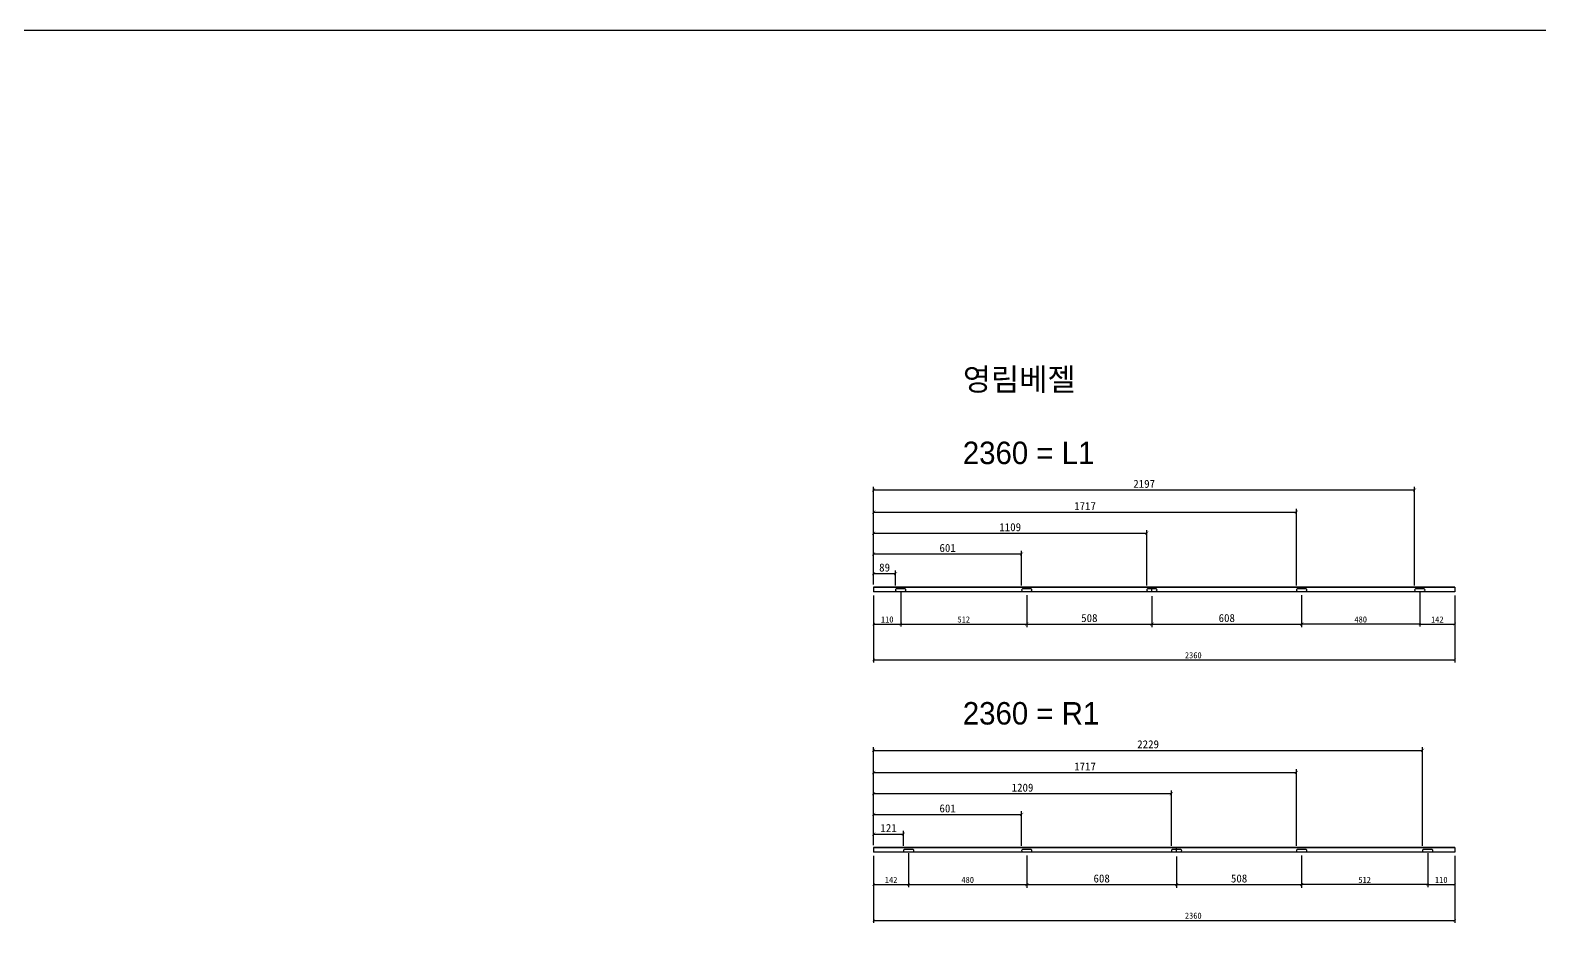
# Model space of a CAD drawing. Header units: millimetres. Extents: x -44117 to 256353, y -2095463 to 65325.
# Drawn here: x 124384 to 130515, y -1105199 to -1101572 of the extents above; entities that cross this region are included whole.
import ezdxf

# ---------------------------------------------------------------- set-up
doc = ezdxf.new("R2010")
doc.units = ezdxf.units.MM
doc.header["$LTSCALE"] = 10
doc.dimstyles.new('ISO-25', dxfattribs={"dimtxt": 2.5, "dimasz": 2.5, "dimexe": 1, "dimexo": 1, "dimtad": 1, "dimtxsty": 'Standard', "dimblk": 'ARCHTICK', "dimcen": 2.5, "dimadec": 0, "dimazin": 0, "dimtfac": 1, "dimtmove": 0, "dimatfit": 3, "dimfxl": 0, "dimarcsym": 0})

# ---------------------------------------------------------------- blocks, each defined once
blk = doc.blocks.new('_ArchTick')
at = {"color": 0, "linetype": 'ByBlock', "const_width": 0.15}
blk.add_lwpolyline([(-0.5, -0.5), (0.5, 0.5)], dxfattribs=at)
blk = doc.blocks.new('*D7708')
at = {"color": 0, "lineweight": -2}
for p, q in [((127809.6, -1103868.5), (127809.6, -1104140.6)), ((130169.6, -1103868.5), (130169.6, -1104140.6)), ((127809.6, -1104130.6), (130169.6, -1104130.6))]:
    blk.add_line(p, q, dxfattribs=at)
at = {"layer": 'Defpoints', "color": 0}
for p in [(127809.6, -1103853.5), (130169.6, -1103853.5), (130169.6, -1104130.6)]:
    blk.add_point(p, dxfattribs=at)
at = {"color": 0, "lineweight": -2, "xscale": 10, "yscale": 10, "zscale": 10, "rotation": 180}
blk.add_blockref('_ArchTick', (127809.6, -1104130.6), dxfattribs=at)
at = {"color": 0, "lineweight": -2, "xscale": 10, "yscale": 10, "zscale": 10}
blk.add_blockref('_ArchTick', (130169.6, -1104130.6), dxfattribs=at)
at = {"color": 0, "insert": (129107.6, -1104111.9), "char_height": 25, "attachment_point": 5}
blk.add_mtext('2360', dxfattribs=at)
blk = doc.blocks.new('*D7709')
at = {"color": 0, "lineweight": -2}
for p, q in [((127809.6, -1103868.5), (127809.6, -1103995.1)), ((127919.6, -1103857.1), (127919.6, -1103995.1)), ((127809.6, -1103985.1), (127919.6, -1103985.1))]:
    blk.add_line(p, q, dxfattribs=at)
at = {"layer": 'Defpoints', "color": 0}
for p in [(127809.6, -1103853.5), (127919.6, -1103842.1), (127919.6, -1103985.1)]:
    blk.add_point(p, dxfattribs=at)
at = {"color": 0, "lineweight": -2, "xscale": 10, "yscale": 10, "zscale": 10, "rotation": 180}
blk.add_blockref('_ArchTick', (127809.6, -1103985.1), dxfattribs=at)
at = {"color": 0, "lineweight": -2, "xscale": 10, "yscale": 10, "zscale": 10}
blk.add_blockref('_ArchTick', (127919.6, -1103985.1), dxfattribs=at)
at = {"color": 0, "insert": (127864.6, -1103966.3), "char_height": 25, "attachment_point": 5}
blk.add_mtext('110', dxfattribs=at)
blk = doc.blocks.new('*D7710')
at = {"color": 0, "lineweight": -2}
for p, q in [((130027.6, -1103857.1), (130027.6, -1103995.1)), ((130169.6, -1103868.5), (130169.6, -1103995.1)), ((130027.6, -1103985.1), (130169.6, -1103985.1))]:
    blk.add_line(p, q, dxfattribs=at)
at = {"layer": 'Defpoints', "color": 0}
for p in [(130027.6, -1103842.1), (130169.6, -1103853.5), (130169.6, -1103985.1)]:
    blk.add_point(p, dxfattribs=at)
at = {"color": 0, "lineweight": -2, "xscale": 10, "yscale": 10, "zscale": 10, "rotation": 180}
blk.add_blockref('_ArchTick', (130027.6, -1103985.1), dxfattribs=at)
at = {"color": 0, "lineweight": -2, "xscale": 10, "yscale": 10, "zscale": 10}
blk.add_blockref('_ArchTick', (130169.6, -1103985.1), dxfattribs=at)
at = {"color": 0, "insert": (130098.6, -1103966.3), "char_height": 25, "attachment_point": 5}
blk.add_mtext('142', dxfattribs=at)
blk = doc.blocks.new('*D7711')
at = {"color": 0, "lineweight": -2}
for p, q in [((127919.6, -1103867.1), (127919.6, -1103995.1)), ((128431.6, -1103867.1), (128431.6, -1103995.1)), ((127919.6, -1103985.1), (128431.6, -1103985.1))]:
    blk.add_line(p, q, dxfattribs=at)
at = {"layer": 'Defpoints', "color": 0}
for p in [(127919.6, -1103852.1), (128431.6, -1103852.1), (128431.6, -1103985.1)]:
    blk.add_point(p, dxfattribs=at)
at = {"color": 0, "lineweight": -2, "xscale": 10, "yscale": 10, "zscale": 10, "rotation": 180}
blk.add_blockref('_ArchTick', (127919.6, -1103985.1), dxfattribs=at)
at = {"color": 0, "lineweight": -2, "xscale": 10, "yscale": 10, "zscale": 10}
blk.add_blockref('_ArchTick', (128431.6, -1103985.1), dxfattribs=at)
at = {"color": 0, "insert": (128175.6, -1103966.3), "char_height": 25, "attachment_point": 5}
blk.add_mtext('512', dxfattribs=at)
blk = doc.blocks.new('*D7712')
at = {"color": 0, "lineweight": -2}
for p, q in [((129547.6, -1103867.1), (129547.6, -1103995.1)), ((130027.6, -1103867.1), (130027.6, -1103995.1)), ((130027.6, -1103985.1), (129547.6, -1103985.1))]:
    blk.add_line(p, q, dxfattribs=at)
at = {"layer": 'Defpoints', "color": 0}
for p in [(129547.6, -1103852.1), (130027.6, -1103852.1), (129547.6, -1103985.1)]:
    blk.add_point(p, dxfattribs=at)
at = {"color": 0, "lineweight": -2, "xscale": 10, "yscale": 10, "zscale": 10, "rotation": 180}
blk.add_blockref('_ArchTick', (129547.6, -1103985.1), dxfattribs=at)
at = {"color": 0, "lineweight": -2, "xscale": 10, "yscale": 10, "zscale": 10}
blk.add_blockref('_ArchTick', (130027.6, -1103985.1), dxfattribs=at)
at = {"color": 0, "insert": (129787.6, -1103966.3), "char_height": 25, "attachment_point": 5}
blk.add_mtext('480', dxfattribs=at)
blk = doc.blocks.new('*D7713')
at = {"color": 0, "lineweight": -2}
for p, q in [((127809.6, -1103824.5), (127809.6, -1103766.9)), ((127898.6, -1103827.6), (127898.6, -1103766.9)), ((127809.6, -1103779.9), (127898.6, -1103779.9))]:
    blk.add_line(p, q, dxfattribs=at)
at = {"layer": 'Defpoints', "color": 0}
for p in [(127898.6, -1103779.9), (127809.6, -1103844), (127898.6, -1103847.1)]:
    blk.add_point(p, dxfattribs=at)
at = {"color": 0, "lineweight": -2, "xscale": 13, "yscale": 13, "zscale": 13, "rotation": 180}
blk.add_blockref('_ArchTick', (127809.6, -1103779.9), dxfattribs=at)
at = {"color": 0, "lineweight": -2, "xscale": 13, "yscale": 13, "zscale": 13}
blk.add_blockref('_ArchTick', (127898.6, -1103779.9), dxfattribs=at)
at = {"color": 0, "insert": (127854.1, -1103755.5), "char_height": 32.5, "attachment_point": 5}
blk.add_mtext('89', dxfattribs=at)
blk = doc.blocks.new('*D7714')
at = {"color": 0, "lineweight": -2}
for p, q in [((127809.6, -1103824.5), (127809.6, -1103687.3)), ((127809.6, -1103700.3), (128410.6, -1103700.3)), ((128410.6, -1103827.6), (128410.6, -1103687.3))]:
    blk.add_line(p, q, dxfattribs=at)
at = {"layer": 'Defpoints', "color": 0}
for p in [(128410.6, -1103700.3), (127809.6, -1103844), (128410.6, -1103847.1)]:
    blk.add_point(p, dxfattribs=at)
at = {"color": 0, "lineweight": -2, "xscale": 13, "yscale": 13, "zscale": 13, "rotation": 180}
blk.add_blockref('_ArchTick', (127809.6, -1103700.3), dxfattribs=at)
at = {"color": 0, "lineweight": -2, "xscale": 13, "yscale": 13, "zscale": 13}
blk.add_blockref('_ArchTick', (128410.6, -1103700.3), dxfattribs=at)
at = {"color": 0, "insert": (128110.1, -1103675.9), "char_height": 32.5, "attachment_point": 5}
blk.add_mtext('601', dxfattribs=at)
blk = doc.blocks.new('*D7715')
at = {"color": 0, "lineweight": -2}
for p, q in [((127809.6, -1103824.5), (127809.6, -1103602.9)), ((127809.6, -1103615.9), (128918.6, -1103615.9)), ((128918.6, -1103827.6), (128918.6, -1103602.9))]:
    blk.add_line(p, q, dxfattribs=at)
at = {"layer": 'Defpoints', "color": 0}
for p in [(128918.6, -1103615.9), (127809.6, -1103844), (128918.6, -1103847.1)]:
    blk.add_point(p, dxfattribs=at)
at = {"color": 0, "lineweight": -2, "xscale": 13, "yscale": 13, "zscale": 13, "rotation": 180}
blk.add_blockref('_ArchTick', (127809.6, -1103615.9), dxfattribs=at)
at = {"color": 0, "lineweight": -2, "xscale": 13, "yscale": 13, "zscale": 13}
blk.add_blockref('_ArchTick', (128918.6, -1103615.9), dxfattribs=at)
at = {"color": 0, "insert": (128364.1, -1103591.6), "char_height": 32.5, "attachment_point": 5}
blk.add_mtext('1109', dxfattribs=at)
blk = doc.blocks.new('*D7716')
at = {"color": 0, "lineweight": -2}
for p, q in [((127809.6, -1103824.5), (127809.6, -1103516.9)), ((127809.6, -1103529.9), (129526.6, -1103529.9)), ((129526.6, -1103827.6), (129526.6, -1103516.9))]:
    blk.add_line(p, q, dxfattribs=at)
at = {"layer": 'Defpoints', "color": 0}
for p in [(129526.6, -1103529.9), (127809.6, -1103844), (129526.6, -1103847.1)]:
    blk.add_point(p, dxfattribs=at)
at = {"color": 0, "lineweight": -2, "xscale": 13, "yscale": 13, "zscale": 13, "rotation": 180}
blk.add_blockref('_ArchTick', (127809.6, -1103529.9), dxfattribs=at)
at = {"color": 0, "lineweight": -2, "xscale": 13, "yscale": 13, "zscale": 13}
blk.add_blockref('_ArchTick', (129526.6, -1103529.9), dxfattribs=at)
at = {"color": 0, "insert": (128668.1, -1103505.6), "char_height": 32.5, "attachment_point": 5}
blk.add_mtext('1717', dxfattribs=at)
blk = doc.blocks.new('*D7717')
at = {"color": 0, "lineweight": -2}
for p, q in [((127809.6, -1103824.5), (127809.6, -1103426.9)), ((127809.6, -1103439.9), (130006.6, -1103439.9)), ((130006.6, -1103827.6), (130006.6, -1103426.9))]:
    blk.add_line(p, q, dxfattribs=at)
at = {"layer": 'Defpoints', "color": 0}
for p in [(130006.6, -1103439.9), (127809.6, -1103844), (130006.6, -1103847.1)]:
    blk.add_point(p, dxfattribs=at)
at = {"color": 0, "lineweight": -2, "xscale": 13, "yscale": 13, "zscale": 13, "rotation": 180}
blk.add_blockref('_ArchTick', (127809.6, -1103439.9), dxfattribs=at)
at = {"color": 0, "lineweight": -2, "xscale": 13, "yscale": 13, "zscale": 13}
blk.add_blockref('_ArchTick', (130006.6, -1103439.9), dxfattribs=at)
at = {"color": 0, "insert": (128908.1, -1103415.5), "char_height": 32.5, "attachment_point": 5}
blk.add_mtext('2197', dxfattribs=at)
blk = doc.blocks.new('*D7718')
at = {"color": 0, "lineweight": -2}
for p, q in [((128431.6, -1103871.6), (128431.6, -1103998.1)), ((128939.6, -1103871.6), (128939.6, -1103998.1)), ((128431.6, -1103985.1), (128939.6, -1103985.1))]:
    blk.add_line(p, q, dxfattribs=at)
at = {"layer": 'Defpoints', "color": 0}
for p in [(128431.6, -1103852.1), (128939.6, -1103852.1), (128939.6, -1103985.1)]:
    blk.add_point(p, dxfattribs=at)
at = {"color": 0, "lineweight": -2, "xscale": 13, "yscale": 13, "zscale": 13, "rotation": 180}
blk.add_blockref('_ArchTick', (128431.6, -1103985.1), dxfattribs=at)
at = {"color": 0, "lineweight": -2, "xscale": 13, "yscale": 13, "zscale": 13}
blk.add_blockref('_ArchTick', (128939.6, -1103985.1), dxfattribs=at)
at = {"color": 0, "insert": (128685.6, -1103960.7), "char_height": 32.5, "attachment_point": 5}
blk.add_mtext('508', dxfattribs=at)
blk = doc.blocks.new('*D7719')
at = {"color": 0, "lineweight": -2}
for p, q in [((128939.6, -1103871.6), (128939.6, -1103998.1)), ((129547.6, -1103871.6), (129547.6, -1103998.1)), ((128939.6, -1103985.1), (129547.6, -1103985.1))]:
    blk.add_line(p, q, dxfattribs=at)
at = {"layer": 'Defpoints', "color": 0}
for p in [(128939.6, -1103852.1), (129547.6, -1103852.1), (129547.6, -1103985.1)]:
    blk.add_point(p, dxfattribs=at)
at = {"color": 0, "lineweight": -2, "xscale": 13, "yscale": 13, "zscale": 13, "rotation": 180}
blk.add_blockref('_ArchTick', (128939.6, -1103985.1), dxfattribs=at)
at = {"color": 0, "lineweight": -2, "xscale": 13, "yscale": 13, "zscale": 13}
blk.add_blockref('_ArchTick', (129547.6, -1103985.1), dxfattribs=at)
at = {"color": 0, "insert": (129243.6, -1103960.7), "char_height": 32.5, "attachment_point": 5}
blk.add_mtext('608', dxfattribs=at)
blk = doc.blocks.new('*D7720')
at = {"color": 0, "lineweight": -2}
for p, q in [((127809.6, -1104926.5), (127809.6, -1105198.6)), ((130169.6, -1104926.5), (130169.6, -1105198.6)), ((127809.6, -1105188.6), (130169.6, -1105188.6))]:
    blk.add_line(p, q, dxfattribs=at)
at = {"layer": 'Defpoints', "color": 0}
for p in [(127809.6, -1104911.5), (130169.6, -1104911.5), (130169.6, -1105188.6)]:
    blk.add_point(p, dxfattribs=at)
at = {"color": 0, "lineweight": -2, "xscale": 10, "yscale": 10, "zscale": 10, "rotation": 180}
blk.add_blockref('_ArchTick', (127809.6, -1105188.6), dxfattribs=at)
at = {"color": 0, "lineweight": -2, "xscale": 10, "yscale": 10, "zscale": 10}
blk.add_blockref('_ArchTick', (130169.6, -1105188.6), dxfattribs=at)
at = {"color": 0, "insert": (129107.6, -1105169.8), "char_height": 25, "attachment_point": 5}
blk.add_mtext('2360', dxfattribs=at)
blk = doc.blocks.new('*D7721')
at = {"color": 0, "lineweight": -2}
for p, q in [((127809.6, -1104926.5), (127809.6, -1105053.1)), ((127951.6, -1104915.1), (127951.6, -1105053.1)), ((127809.6, -1105043.1), (127951.6, -1105043.1))]:
    blk.add_line(p, q, dxfattribs=at)
at = {"layer": 'Defpoints', "color": 0}
for p in [(127809.6, -1104911.5), (127951.6, -1104900.1), (127951.6, -1105043.1)]:
    blk.add_point(p, dxfattribs=at)
at = {"color": 0, "lineweight": -2, "xscale": 10, "yscale": 10, "zscale": 10, "rotation": 180}
blk.add_blockref('_ArchTick', (127809.6, -1105043.1), dxfattribs=at)
at = {"color": 0, "lineweight": -2, "xscale": 10, "yscale": 10, "zscale": 10}
blk.add_blockref('_ArchTick', (127951.6, -1105043.1), dxfattribs=at)
at = {"color": 0, "insert": (127880.6, -1105024.3), "char_height": 25, "attachment_point": 5}
blk.add_mtext('142', dxfattribs=at)
blk = doc.blocks.new('*D7722')
at = {"color": 0, "lineweight": -2}
for p, q in [((130059.6, -1104915.1), (130059.6, -1105053.1)), ((130169.6, -1104926.5), (130169.6, -1105053.1)), ((130059.6, -1105043.1), (130169.6, -1105043.1))]:
    blk.add_line(p, q, dxfattribs=at)
at = {"layer": 'Defpoints', "color": 0}
for p in [(130059.6, -1104900.1), (130169.6, -1104911.5), (130169.6, -1105043.1)]:
    blk.add_point(p, dxfattribs=at)
at = {"color": 0, "lineweight": -2, "xscale": 10, "yscale": 10, "zscale": 10, "rotation": 180}
blk.add_blockref('_ArchTick', (130059.6, -1105043.1), dxfattribs=at)
at = {"color": 0, "lineweight": -2, "xscale": 10, "yscale": 10, "zscale": 10}
blk.add_blockref('_ArchTick', (130169.6, -1105043.1), dxfattribs=at)
at = {"color": 0, "insert": (130114.6, -1105024.3), "char_height": 25, "attachment_point": 5}
blk.add_mtext('110', dxfattribs=at)
blk = doc.blocks.new('*D7723')
at = {"color": 0, "lineweight": -2}
for p, q in [((127951.6, -1104925.1), (127951.6, -1105053.1)), ((128431.6, -1104925.1), (128431.6, -1105053.1)), ((127951.6, -1105043.1), (128431.6, -1105043.1))]:
    blk.add_line(p, q, dxfattribs=at)
at = {"layer": 'Defpoints', "color": 0}
for p in [(127951.6, -1104910.1), (128431.6, -1104910.1), (128431.6, -1105043.1)]:
    blk.add_point(p, dxfattribs=at)
at = {"color": 0, "lineweight": -2, "xscale": 10, "yscale": 10, "zscale": 10, "rotation": 180}
blk.add_blockref('_ArchTick', (127951.6, -1105043.1), dxfattribs=at)
at = {"color": 0, "lineweight": -2, "xscale": 10, "yscale": 10, "zscale": 10}
blk.add_blockref('_ArchTick', (128431.6, -1105043.1), dxfattribs=at)
at = {"color": 0, "insert": (128191.6, -1105024.3), "char_height": 25, "attachment_point": 5}
blk.add_mtext('480', dxfattribs=at)
blk = doc.blocks.new('*D7724')
at = {"color": 0, "lineweight": -2}
for p, q in [((129547.6, -1104925.1), (129547.6, -1105053.1)), ((130059.6, -1104925.1), (130059.6, -1105053.1)), ((130059.6, -1105043.1), (129547.6, -1105043.1))]:
    blk.add_line(p, q, dxfattribs=at)
at = {"layer": 'Defpoints', "color": 0}
for p in [(129547.6, -1104910.1), (130059.6, -1104910.1), (129547.6, -1105043.1)]:
    blk.add_point(p, dxfattribs=at)
at = {"color": 0, "lineweight": -2, "xscale": 10, "yscale": 10, "zscale": 10, "rotation": 180}
blk.add_blockref('_ArchTick', (129547.6, -1105043.1), dxfattribs=at)
at = {"color": 0, "lineweight": -2, "xscale": 10, "yscale": 10, "zscale": 10}
blk.add_blockref('_ArchTick', (130059.6, -1105043.1), dxfattribs=at)
at = {"color": 0, "insert": (129803.6, -1105024.3), "char_height": 25, "attachment_point": 5}
blk.add_mtext('512', dxfattribs=at)
blk = doc.blocks.new('*D7725')
at = {"color": 0, "lineweight": -2}
for p, q in [((127809.6, -1104882.5), (127809.6, -1104824.9)), ((127809.6, -1104837.9), (127930.6, -1104837.9)), ((127930.6, -1104885.6), (127930.6, -1104824.9))]:
    blk.add_line(p, q, dxfattribs=at)
at = {"layer": 'Defpoints', "color": 0}
for p in [(127930.6, -1104837.9), (127809.6, -1104902), (127930.6, -1104905.1)]:
    blk.add_point(p, dxfattribs=at)
at = {"color": 0, "lineweight": -2, "xscale": 13, "yscale": 13, "zscale": 13, "rotation": 180}
blk.add_blockref('_ArchTick', (127809.6, -1104837.9), dxfattribs=at)
at = {"color": 0, "lineweight": -2, "xscale": 13, "yscale": 13, "zscale": 13}
blk.add_blockref('_ArchTick', (127930.6, -1104837.9), dxfattribs=at)
at = {"color": 0, "insert": (127870.1, -1104813.5), "char_height": 32.5, "attachment_point": 5}
blk.add_mtext('121', dxfattribs=at)
blk = doc.blocks.new('*D7726')
at = {"color": 0, "lineweight": -2}
for p, q in [((127809.6, -1104882.5), (127809.6, -1104745.3)), ((128410.6, -1104885.5), (128410.6, -1104745.3)), ((127809.6, -1104758.3), (128410.6, -1104758.3))]:
    blk.add_line(p, q, dxfattribs=at)
at = {"layer": 'Defpoints', "color": 0}
for p in [(128410.6, -1104758.3), (127809.6, -1104902), (128410.6, -1104905)]:
    blk.add_point(p, dxfattribs=at)
at = {"color": 0, "lineweight": -2, "xscale": 13, "yscale": 13, "zscale": 13, "rotation": 180}
blk.add_blockref('_ArchTick', (127809.6, -1104758.3), dxfattribs=at)
at = {"color": 0, "lineweight": -2, "xscale": 13, "yscale": 13, "zscale": 13}
blk.add_blockref('_ArchTick', (128410.6, -1104758.3), dxfattribs=at)
at = {"color": 0, "insert": (128110.1, -1104733.9), "char_height": 32.5, "attachment_point": 5}
blk.add_mtext('601', dxfattribs=at)
blk = doc.blocks.new('*D7727')
at = {"color": 0, "lineweight": -2}
for p, q in [((127809.6, -1104882.5), (127809.6, -1104660.9)), ((127809.6, -1104673.9), (129018.6, -1104673.9)), ((129018.6, -1104885.6), (129018.6, -1104660.9))]:
    blk.add_line(p, q, dxfattribs=at)
at = {"layer": 'Defpoints', "color": 0}
for p in [(129018.6, -1104673.9), (127809.6, -1104902), (129018.6, -1104905.1)]:
    blk.add_point(p, dxfattribs=at)
at = {"color": 0, "lineweight": -2, "xscale": 13, "yscale": 13, "zscale": 13, "rotation": 180}
blk.add_blockref('_ArchTick', (127809.6, -1104673.9), dxfattribs=at)
at = {"color": 0, "lineweight": -2, "xscale": 13, "yscale": 13, "zscale": 13}
blk.add_blockref('_ArchTick', (129018.6, -1104673.9), dxfattribs=at)
at = {"color": 0, "insert": (128414.1, -1104649.6), "char_height": 32.5, "attachment_point": 5}
blk.add_mtext('1209', dxfattribs=at)
blk = doc.blocks.new('*D7728')
at = {"color": 0, "lineweight": -2}
for p, q in [((127809.6, -1104882.5), (127809.6, -1104574.9)), ((127809.6, -1104587.9), (129526.6, -1104587.9)), ((129526.6, -1104885.6), (129526.6, -1104574.9))]:
    blk.add_line(p, q, dxfattribs=at)
at = {"layer": 'Defpoints', "color": 0}
for p in [(129526.6, -1104587.9), (127809.6, -1104902), (129526.6, -1104905.1)]:
    blk.add_point(p, dxfattribs=at)
at = {"color": 0, "lineweight": -2, "xscale": 13, "yscale": 13, "zscale": 13, "rotation": 180}
blk.add_blockref('_ArchTick', (127809.6, -1104587.9), dxfattribs=at)
at = {"color": 0, "lineweight": -2, "xscale": 13, "yscale": 13, "zscale": 13}
blk.add_blockref('_ArchTick', (129526.6, -1104587.9), dxfattribs=at)
at = {"color": 0, "insert": (128668.1, -1104563.5), "char_height": 32.5, "attachment_point": 5}
blk.add_mtext('1717', dxfattribs=at)
blk = doc.blocks.new('*D7729')
at = {"color": 0, "lineweight": -2}
for p, q in [((127809.6, -1104882.5), (127809.6, -1104484.9)), ((127809.6, -1104497.9), (130038.6, -1104497.9)), ((130038.6, -1104885.6), (130038.6, -1104484.9))]:
    blk.add_line(p, q, dxfattribs=at)
at = {"layer": 'Defpoints', "color": 0}
for p in [(130038.6, -1104497.9), (127809.6, -1104902), (130038.6, -1104905.1)]:
    blk.add_point(p, dxfattribs=at)
at = {"color": 0, "lineweight": -2, "xscale": 13, "yscale": 13, "zscale": 13, "rotation": 180}
blk.add_blockref('_ArchTick', (127809.6, -1104497.9), dxfattribs=at)
at = {"color": 0, "lineweight": -2, "xscale": 13, "yscale": 13, "zscale": 13}
blk.add_blockref('_ArchTick', (130038.6, -1104497.9), dxfattribs=at)
at = {"color": 0, "insert": (128924.1, -1104473.5), "char_height": 32.5, "attachment_point": 5}
blk.add_mtext('2229', dxfattribs=at)
blk = doc.blocks.new('*D7730')
at = {"color": 0, "lineweight": -2}
for p, q in [((128431.6, -1104929.6), (128431.6, -1105056.1)), ((129039.6, -1104929.6), (129039.6, -1105056.1)), ((128431.6, -1105043.1), (129039.6, -1105043.1))]:
    blk.add_line(p, q, dxfattribs=at)
at = {"layer": 'Defpoints', "color": 0}
for p in [(128431.6, -1104910.1), (129039.6, -1104910.1), (129039.6, -1105043.1)]:
    blk.add_point(p, dxfattribs=at)
at = {"color": 0, "lineweight": -2, "xscale": 13, "yscale": 13, "zscale": 13, "rotation": 180}
blk.add_blockref('_ArchTick', (128431.6, -1105043.1), dxfattribs=at)
at = {"color": 0, "lineweight": -2, "xscale": 13, "yscale": 13, "zscale": 13}
blk.add_blockref('_ArchTick', (129039.6, -1105043.1), dxfattribs=at)
at = {"color": 0, "insert": (128735.6, -1105018.7), "char_height": 32.5, "attachment_point": 5}
blk.add_mtext('608', dxfattribs=at)
blk = doc.blocks.new('*D7731')
at = {"color": 0, "lineweight": -2}
for p, q in [((129039.6, -1104929.6), (129039.6, -1105056.1)), ((129547.6, -1104929.6), (129547.6, -1105056.1)), ((129039.6, -1105043.1), (129547.6, -1105043.1))]:
    blk.add_line(p, q, dxfattribs=at)
at = {"layer": 'Defpoints', "color": 0}
for p in [(129039.6, -1104910.1), (129547.6, -1104910.1), (129547.6, -1105043.1)]:
    blk.add_point(p, dxfattribs=at)
at = {"color": 0, "lineweight": -2, "xscale": 13, "yscale": 13, "zscale": 13, "rotation": 180}
blk.add_blockref('_ArchTick', (129039.6, -1105043.1), dxfattribs=at)
at = {"color": 0, "lineweight": -2, "xscale": 13, "yscale": 13, "zscale": 13}
blk.add_blockref('_ArchTick', (129547.6, -1105043.1), dxfattribs=at)
at = {"color": 0, "insert": (129293.6, -1105018.7), "char_height": 32.5, "attachment_point": 5}
blk.add_mtext('508', dxfattribs=at)

msp = doc.modelspace()

# ---------------------------------------------------------------- linework, layer by layer
at = {"color": 1}
msp.add_line((104302.82932, -1101572.34036), (196571.97618, -1101572.34036), dxfattribs=at)
at = {"linetype": 'Continuous'}
for p, q in [((130169.61535, -1103834.49349), (127809.61056, -1103834.49349)), ((130169.61535, -1103835.89349), (127809.61056, -1103835.89349)), ((130169.61535, -1103853.49349), (127809.61056, -1103853.49349)), ((130169.61535, -1104892.47255), (127809.61056, -1104892.47255)), ((130169.61535, -1104893.87255), (127809.61056, -1104893.87255)), ((130169.61535, -1104911.47255), (127809.61056, -1104911.47255))]:
    msp.add_line(p, q, dxfattribs=at)
for p, q in [((127809.61056, -1103834.49349), (127809.61056, -1103853.49349)), ((128939.61296, -1103853.49349), (128939.61296, -1103835.89349)), ((130169.61535, -1103834.49349), (130169.61535, -1103853.49349)), ((127809.61056, -1104892.47255), (127809.61056, -1104911.47255)), ((129039.61296, -1104911.47255), (129039.61296, -1104893.87255)), ((130169.61535, -1104892.47255), (130169.61535, -1104911.47255))]:
    msp.add_line(p, q)
at = {"color": 2, "linetype": 'Continuous'}
for points in [[(127898.61076, -1103847.09349), (127898.61076, -1103847.09349, 0.4142135624), (127903.61076, -1103852.09349), (127935.61076, -1103852.09349, 0.4142135624), (127940.61076, -1103847.09349), (127940.61076, -1103847.09349, 0.4142135624), (127935.61076, -1103842.09349), (127903.61076, -1103842.09349, 0.4142135624)], [(128410.61076, -1103847.09349), (128410.61076, -1103847.09349, 0.4142135624), (128415.61076, -1103852.09349), (128447.61076, -1103852.09349, 0.4142135624), (128452.61076, -1103847.09349), (128452.61076, -1103847.09349, 0.4142135624), (128447.61076, -1103842.09349), (128415.61076, -1103842.09349, 0.4142135624)], [(128918.61296, -1103847.09349), (128918.61296, -1103847.09349, 0.4142135624), (128923.61296, -1103852.09349), (128955.61296, -1103852.09349, 0.4142135624), (128960.61296, -1103847.09349), (128960.61296, -1103847.09349, 0.4142135624), (128955.61296, -1103842.09349), (128923.61296, -1103842.09349, 0.4142135624)], [(129526.61076, -1103847.09349), (129526.61076, -1103847.09349, 0.4142135624), (129531.61076, -1103852.09349), (129563.61076, -1103852.09349, 0.4142135624), (129568.61076, -1103847.09349), (129568.61076, -1103847.09349, 0.4142135624), (129563.61076, -1103842.09349), (129531.61076, -1103842.09349, 0.4142135624)], [(130006.61076, -1103847.09349), (130006.61076, -1103847.09349, 0.4142135624), (130011.61076, -1103852.09349), (130043.61076, -1103852.09349, 0.4142135624), (130048.61076, -1103847.09349), (130048.61076, -1103847.09349, 0.4142135624), (130043.61076, -1103842.09349), (130011.61076, -1103842.09349, 0.4142135624)], [(127930.61076, -1104905.07255), (127930.61076, -1104905.07255, 0.4142135624), (127935.61076, -1104910.07255), (127967.61076, -1104910.07255, 0.4142135624), (127972.61076, -1104905.07255), (127972.61076, -1104905.07255, 0.4142135624), (127967.61076, -1104900.07255), (127935.61076, -1104900.07255, 0.4142135624)], [(128410.61076, -1104905.07255), (128410.61076, -1104905.07255, 0.4142135624), (128415.61076, -1104910.07255), (128447.61076, -1104910.07255, 0.4142135624), (128452.61076, -1104905.07255), (128452.61076, -1104905.07255, 0.4142135624), (128447.61076, -1104900.07255), (128415.61076, -1104900.07255, 0.4142135624)], [(129018.61296, -1104905.07255), (129018.61296, -1104905.07255, 0.4142135624), (129023.61296, -1104910.07255), (129055.61296, -1104910.07255, 0.4142135624), (129060.61296, -1104905.07255), (129060.61296, -1104905.07255, 0.4142135624), (129055.61296, -1104900.07255), (129023.61296, -1104900.07255, 0.4142135624)], [(129526.61076, -1104905.07255), (129526.61076, -1104905.07255, 0.4142135624), (129531.61076, -1104910.07255), (129563.61076, -1104910.07255, 0.4142135624), (129568.61076, -1104905.07255), (129568.61076, -1104905.07255, 0.4142135624), (129563.61076, -1104900.07255), (129531.61076, -1104900.07255, 0.4142135624)], [(130038.61076, -1104905.07255), (130038.61076, -1104905.07255, 0.4142135624), (130043.61076, -1104910.07255), (130075.61076, -1104910.07255, 0.4142135624), (130080.61076, -1104905.07255), (130080.61076, -1104905.07255, 0.4142135624), (130075.61076, -1104900.07255), (130043.61076, -1104900.07255, 0.4142135624)]]:
    msp.add_lwpolyline(points, format="xyb", close=True, dxfattribs=at)

# ---------------------------------------------------------------- texts
at = {"char_height": 91.2356303, "attachment_point": 1}
for s, heights, insert in [('{\\fGulim|b0|i0|c129|p50;영림베젤}', [-101.92636], (128171.73675, -1102944.95871)), ('{\\fGulim|b0|i0|c129|p50;2360 = L1}', [-93.78683], (128171.73675, -1103243.84088)), ('{\\fGulim|b0|i0|c129|p50;2360 = R1}', [-93.90831], (128171.73675, -1104301.81993))]:
    msp.add_mtext_dynamic_manual_height_columns(s, width=2155.3243433, gutter_width=8.14604, heights=heights, dxfattribs=dict(at, insert=insert))

# ---------------------------------------------------------------- dimensions: what is measured, and where the dimension line sits
for base, p1, p2, override, picture, middle in [((130006.61076, -1103439.91319), (127809.61056, -1103843.99349), (130006.61076, -1103847.08585), {"dimscale": 13, "dimasz": 1, "dimexo": 1.5}, '*D7717', (128908.11066, -1103415.53819)), ((129526.61076, -1103529.93858), (127809.61056, -1103843.99349), (129526.61076, -1103847.09349), {"dimscale": 13, "dimasz": 1, "dimexo": 1.5}, '*D7716', (128668.11066, -1103505.56358)), ((128918.61296, -1103615.94958), (127809.61056, -1103843.99349), (128918.61296, -1103847.09349), {"dimscale": 13, "dimasz": 1, "dimexo": 1.5}, '*D7715', (128364.11176, -1103591.57458)), ((128410.61083, -1103700.28405), (127809.61056, -1103843.99349), (128410.61083, -1103847.06635), {"dimscale": 13, "dimasz": 1, "dimexo": 1.5}, '*D7714', (128110.1107, -1103675.90905)), ((127898.61076, -1103779.88514), (127809.61056, -1103843.99349), (127898.61076, -1103847.09349), {"dimscale": 13, "dimasz": 1, "dimexo": 1.5}, '*D7713', (127854.11066, -1103755.51014)), ((127919.61076, -1103985.08308), (127809.61056, -1103853.49349), (127919.61076, -1103842.09349), {"dimscale": 10, "dimasz": 1, "dimexo": 1.5}, '*D7709', (127864.61066, -1103966.33308)), ((128431.61076, -1103985.08308), (127919.61076, -1103852.09349), (128431.61076, -1103852.09349), {"dimscale": 10, "dimasz": 1, "dimexo": 1.5}, '*D7711', (128175.61076, -1103966.33308)), ((128939.61296, -1103985.08308), (128431.61076, -1103852.09349), (128939.61296, -1103852.09349), {"dimscale": 13, "dimasz": 1, "dimexo": 1.5}, '*D7718', (128685.61186, -1103960.70808)), ((129547.61076, -1103985.08308), (128939.61296, -1103852.09349), (129547.61076, -1103852.09349), {"dimscale": 13, "dimasz": 1, "dimexo": 1.5}, '*D7719', (129243.61186, -1103960.70808)), ((129547.61076, -1103985.08308), (130027.61076, -1103852.09349), (129547.61076, -1103852.09349), {"dimscale": 10, "dimasz": 1, "dimexo": 1.5}, '*D7712', (129787.61076, -1103966.33308)), ((130169.61535, -1103985.08308), (130027.61076, -1103842.09349), (130169.61535, -1103853.49349), {"dimscale": 10, "dimasz": 1, "dimexo": 1.5}, '*D7710', (130098.61305, -1103966.33308)), ((130038.61076, -1104497.89224), (127809.61056, -1104901.97255), (130038.61076, -1104905.0649), {"dimscale": 13, "dimasz": 1, "dimexo": 1.5}, '*D7729', (128924.11066, -1104473.51724)), ((129526.61076, -1104587.91763), (127809.61056, -1104901.97255), (129526.61076, -1104905.07255), {"dimscale": 13, "dimasz": 1, "dimexo": 1.5}, '*D7728', (128668.11066, -1104563.54263)), ((129018.61296, -1104673.92864), (127809.61056, -1104901.97255), (129018.61296, -1104905.07255), {"dimscale": 13, "dimasz": 1, "dimexo": 1.5}, '*D7727', (128414.11176, -1104649.55364)), ((128410.61083, -1104758.2631), (127809.61056, -1104901.97255), (128410.61083, -1104905.0454), {"dimscale": 13, "dimasz": 1, "dimexo": 1.5}, '*D7726', (128110.1107, -1104733.8881)), ((127930.61076, -1104837.8642), (127809.61056, -1104901.97255), (127930.61076, -1104905.07255), {"dimscale": 13, "dimasz": 1, "dimexo": 1.5}, '*D7725', (127870.11066, -1104813.4892)), ((127951.61076, -1105043.06214), (127809.61056, -1104911.47255), (127951.61076, -1104900.07255), {"dimscale": 10, "dimasz": 1, "dimexo": 1.5}, '*D7721', (127880.61066, -1105024.31214)), ((128431.61076, -1105043.06214), (127951.61076, -1104910.07255), (128431.61076, -1104910.07255), {"dimscale": 10, "dimasz": 1, "dimexo": 1.5}, '*D7723', (128191.61076, -1105024.31214)), ((129039.61296, -1105043.06214), (128431.61076, -1104910.07255), (129039.61296, -1104910.07255), {"dimscale": 13, "dimasz": 1, "dimexo": 1.5}, '*D7730', (128735.61186, -1105018.68714)), ((129547.61076, -1105043.06214), (129039.61296, -1104910.07255), (129547.61076, -1104910.07255), {"dimscale": 13, "dimasz": 1, "dimexo": 1.5}, '*D7731', (129293.61186, -1105018.68714)), ((129547.61076, -1105043.06214), (130059.61076, -1104910.07255), (129547.61076, -1104910.07255), {"dimscale": 10, "dimasz": 1, "dimexo": 1.5}, '*D7724', (129803.61076, -1105024.31214)), ((130169.61535, -1105043.06214), (130059.61076, -1104900.07255), (130169.61535, -1104911.47255), {"dimscale": 10, "dimasz": 1, "dimexo": 1.5}, '*D7722', (130114.61305, -1105024.31214))]:
    dim = msp.add_linear_dim(base=base, p1=p1, p2=p2, dimstyle='ISO-25', override=override)
    dim.commit()
    dim.dimension.update_dxf_attribs({"geometry": picture, "text_midpoint": middle})
for base, p1, p2, picture, middle in [((130169.61535, -1104130.61651), (127809.61056, -1103853.49349), (130169.61535, -1103853.49349), '*D7708', (129107.61296, -1104130.61651)), ((130169.61535, -1105188.59556), (127809.61056, -1104911.47255), (130169.61535, -1104911.47255), '*D7720', (129107.61296, -1105188.59556))]:
    dim = msp.add_linear_dim(base=base, p1=p1, p2=p2, dimstyle='ISO-25', override={"dimscale": 10, "dimasz": 1, "dimexo": 1.5})
    dim.commit()
    dim.dimension.update_dxf_attribs({"geometry": picture, "text_midpoint": middle, "dimtype": 160})

doc.saveas('drawing.dxf')
